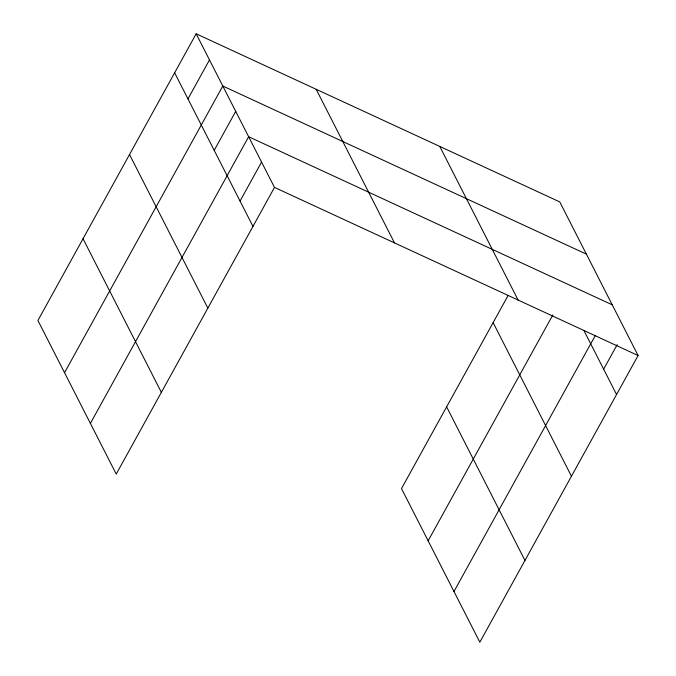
<?xml version="1.0" encoding="UTF-8"?>
<svg xmlns="http://www.w3.org/2000/svg" width="676" height="676" viewBox="0 0 676 676"><rect width="100%" height="100%" fill="white"/><g stroke="black" fill="none" stroke-linecap="round" stroke-linejoin="round"><path stroke-width="1.01" d="M196.167 33.8L37.915 320.475L116.238 474.087L274.49 187.413L196.167 33.8L559.762 201.913L638.085 355.525L479.833 642.2L401.51 488.587L508.158 295.395M187.962 98.899L209.484 59.911M64.541 372.704L222.793 86.029L586.396 254.142M214.199 150.359L235.721 111.371M90.39 423.396L248.641 136.721L612.245 304.834M240.048 201.051L261.57 162.063M428.136 540.817L552.841 314.923M453.985 591.508L595.226 335.659M603.643 369.164L617.154 344.684M274.49 187.413L638.085 355.525M584.013 330.682L616.563 394.514M439.772 146.439L518.103 300.043M493.117 322.638L571.448 476.25M316.157 89.274L394.48 242.887M446.633 406.851L524.956 560.463M174.645 72.788L252.968 226.401M129.522 154.525L207.845 308.138M83.03 238.738L161.361 392.35"/></g></svg>
